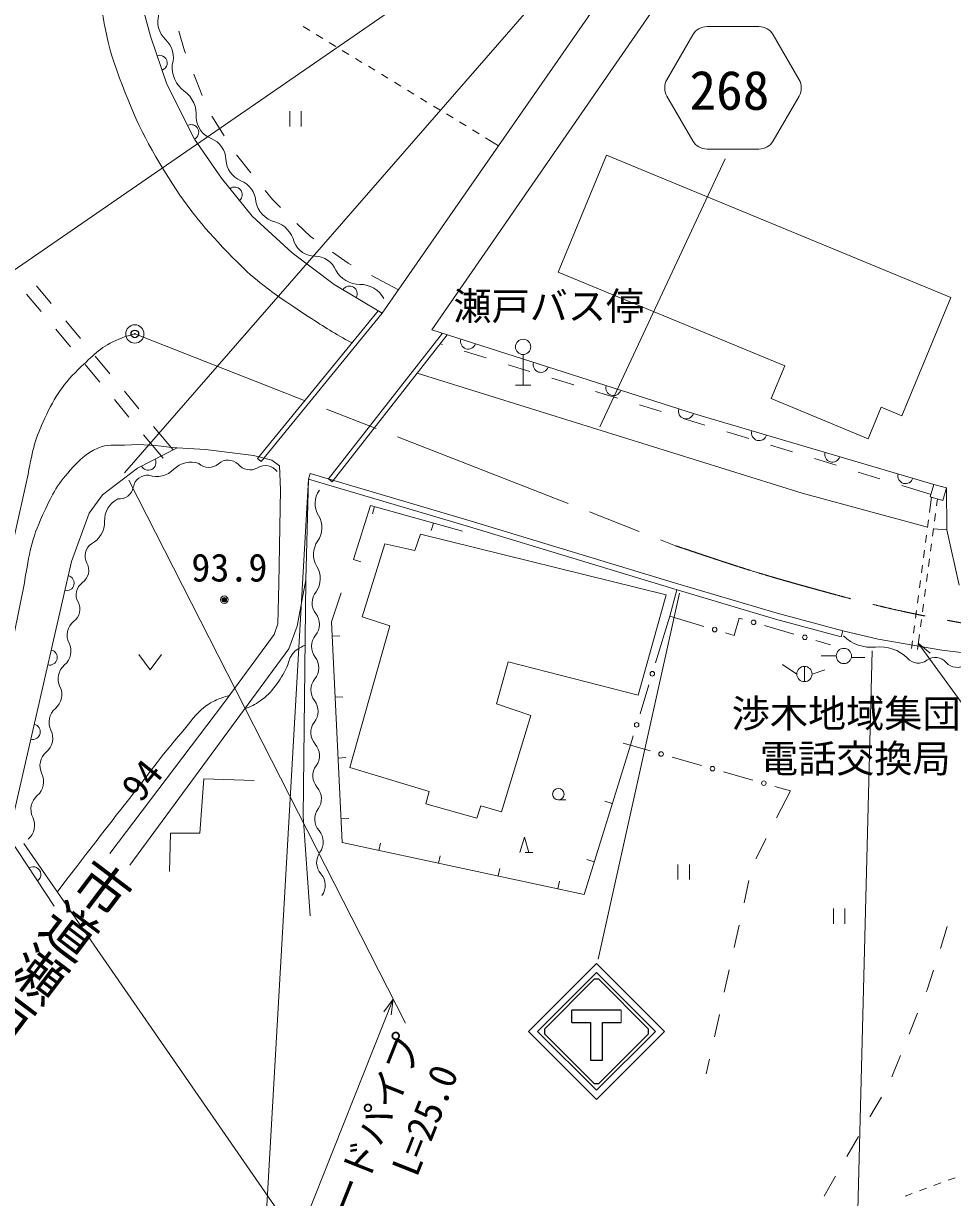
# Model space of a CAD drawing. Units: millimetres, scale not verified. Extents: x 40000 to 680000, y 20000 to 380000.
# Drawn here: x 107586 to 168486, y 242920 to 319894 of the extents above; entities that cross this region are included whole.
import ezdxf
from ezdxf.enums import TextEntityAlignment as Align

# ---------------------------------------------------------------- set-up
doc = ezdxf.new("R2010")
doc.units = ezdxf.units.MM
doc.header["$LTSCALE"] = 1000
doc.header["$PDMODE"] = 32
doc.header["$PDSIZE"] = 500
doc.linetypes.add('CHAIN', pattern=[18.5, 12, -1.5, 3.5, -1.5])
for name, color, linetype, lineweight in [('M-BGD', 7, 'Continuous', 13), ('M-BGD-HTXT', 7, 'Continuous', 13), ('M-BGD-OTRS1', 7, 'Continuous', 13), ('M-BMK', 2, 'CHAIN', 13), ('M-BMK-SRVR', 3, 'Continuous', 13), ('M-STR-HTXT', 7, 'Continuous', 13)]:
    doc.layers.add(name, color=color, linetype=linetype, lineweight=lineweight)
doc.layers.add('M-OTRS', color=6, linetype='Continuous')
doc.styles.add('@ＭＳ ゴシック', font='')
doc.styles.add('ＭＳ ゴシック', font='')
doc.styles.get('@ＭＳ ゴシック').set_extended_font_data('@MS Gothic')
doc.styles.get('ＭＳ ゴシック').set_extended_font_data('MS Gothic')

msp = doc.modelspace()

# ---------------------------------------------------------------- linework, layer by layer
at = {"layer": 'M-BGD'}
for p, q in [((131105, 300897), (145695, 321911)), ((134356, 299810), (148879, 320842)), ((126350, 319429), (125924, 319689)), ((118143, 318101), (117774, 319391)), ((127204, 318908), (126777, 319169)), ((118201, 317954), (118143, 318101)), ((128058, 318388), (127631, 318648)), ((128912, 317867), (128485, 318127)), ((129766, 317346), (129339, 317607)), ((119309, 315166), (118755, 316560)), ((130619, 316826), (130192, 317086)), ((131473, 316305), (131046, 316566)), ((132327, 315785), (131900, 316045)), ((133181, 315264), (132754, 315524)), ((134034, 314743), (133608, 315004)), ((125038, 314139), (125038, 313139)), ((125788, 313139), (125788, 314139)), ((134888, 314223), (134461, 314483)), ((120733, 312538), (119940, 313811)), ((135742, 313702), (135315, 313962)), ((136596, 313181), (136169, 313442)), ((137450, 312661), (137023, 312921)), ((138730, 311880), (137876, 312401)), ((122488, 310111), (121549, 311281)), ((145811, 311263), (142634, 303588)), ((168374, 301922), (145811, 311263)), ((123904, 308345), (123426, 308940)), ((124433, 307833), (123904, 308345)), ((126391, 305938), (125511, 306790)), ((126615, 305778), (126391, 305938)), ((128863, 304177), (127837, 304908)), ((129076, 304065), (128863, 304177)), ((132174, 302438), (130404, 303368)), ((142634, 303588), (157488, 297438)), ((165165, 294173), (168374, 301922)), ((122925, 291370), (130844, 301053)), ((123157, 291180), (131105, 300897)), ((127579, 290029), (135056, 299585)), ((127816, 289844), (135361, 299488)), ((135050, 298842), (134893, 298890)), ((137918, 297963), (136484, 298402)), ((140336, 296189), (140336, 298189)), ((140786, 297083), (139352, 297523)), ((157488, 297438), (156602, 295299)), ((133390, 296969), (158631, 289100)), ((143655, 296203), (142220, 296643)), ((139836, 296189), (140836, 296189)), ((146523, 295323), (145089, 295763)), ((149391, 294444), (147957, 294883)), ((156602, 295299), (162961, 292667)), ((162961, 292667), (163816, 294732)), ((163816, 294732), (165165, 294173)), ((152259, 293564), (150825, 294004)), ((155127, 292684), (153693, 293124)), ((117653, 292064), (119511, 291967)), ((119511, 291967), (122661, 291563)), ((157995, 291804), (156561, 292244)), ((122661, 291563), (123873, 291256)), ((123157, 291180), (122925, 291370)), ((123873, 291256), (124373, 290901)), ((160863, 290925), (159429, 291364)), ((107888, 290355), (99382, 252273)), ((124373, 290901), (124438, 289334)), ((126380, 290396), (126267, 290013)), ((163731, 290045), (162297, 290485)), ((126267, 290013), (126088, 283427)), ((127816, 289844), (127579, 290029)), ((167077, 289018), (165165, 289605)), ((167031, 288854), (167265, 289676)), ((167265, 289676), (168088, 289442)), ((168088, 289442), (167854, 288619)), ((168088, 289442), (168105, 286688)), ((124438, 289334), (124333, 283147)), ((158631, 289100), (166845, 286874)), ((167854, 288619), (167031, 288854)), ((130604, 288225), (130469, 287744)), ((134454, 287139), (134318, 286658)), ((133245, 285332), (133604, 286406)), ((133604, 286406), (149706, 282444)), ((168105, 286688), (167234, 286764)), ((168105, 286688), (168913, 283070)), ((129788, 280990), (131278, 285788)), ((131278, 285788), (133245, 285332)), ((129213, 284745), (129690, 284593)), ((126088, 283427), (125532, 280383)), ((126088, 283427), (125915, 267901)), ((107642, 283220), (104367, 267065)), ((124333, 283147), (124260, 280530)), ((149961, 281027), (150406, 282758)), ((149706, 282444), (147889, 275865)), ((131605, 280409), (129788, 280990)), ((149961, 281027), (149026, 277977)), ((152176, 280368), (149961, 281027)), ((124260, 280530), (124013, 279827)), ((125532, 280383), (124987, 278893)), ((128988, 271104), (131605, 280409)), ((154495, 280905), (154171, 279775)), ((154727, 280838), (154495, 280905)), ((158087, 279859), (156167, 280418)), ((124013, 279827), (120696, 275319)), ((127814, 279726), (128314, 279751)), ((154171, 279775), (153614, 279940)), ((160488, 279161), (159528, 279440)), ((161191, 279678), (161295, 280065)), ((161295, 280065), (163617, 279531)), ((163617, 279531), (167796, 278799)), ((124987, 278893), (114547, 264709)), ((167796, 278799), (172507, 278250)), ((115136, 278512), (115886, 277512)), ((115886, 277512), (116636, 278512)), ((139347, 278046), (138584, 275284)), ((147889, 275865), (139347, 278046)), ((158276, 277225), (157340, 277877)), ((159866, 278425), (160866, 278425)), ((161858, 278336), (162737, 278321)), ((158776, 276742), (158776, 277742)), ((159276, 277238), (160126, 277525)), ((148587, 276543), (148000, 274631)), ((128012, 275731), (128512, 275756)), ((120696, 275319), (113244, 265482)), ((138584, 275284), (140837, 274521)), ((140837, 274521), (138911, 268196)), ((147369, 272570), (146891, 272718)), ((147561, 273197), (147369, 272570)), ((147369, 272570), (148662, 272202)), ((128210, 271736), (128710, 271761)), ((150105, 271792), (152028, 271245)), ((134186, 269541), (128988, 271104)), ((119409, 270372), (119155, 266810)), ((122717, 270263), (119409, 270372)), ((153471, 270835), (155395, 270288)), ((133968, 268741), (134186, 269541)), ((156838, 269878), (157864, 269587)), ((157864, 269587), (156956, 267805)), ((137312, 267796), (133968, 268741)), ((142645, 268992), (143145, 268992)), ((146182, 268750), (145705, 268898)), ((125915, 267901), (126388, 261395)), ((137566, 268596), (137312, 267796)), ((138911, 268196), (137566, 268596)), ((128408, 267741), (128908, 267766)), ((117228, 266810), (117156, 264302)), ((119155, 266810), (117228, 266810)), ((140123, 265542), (140423, 266542)), ((140423, 266542), (140723, 265542)), ((156275, 266468), (155593, 265132)), ((130875, 265674), (130979, 266163)), ((134786, 264837), (134891, 265326)), ((140973, 265542), (140473, 265542)), ((144996, 264930), (144519, 265078)), ((138697, 264000), (138802, 264489)), ((150489, 264763), (150489, 263763)), ((151239, 263763), (151239, 264763)), ((142609, 263163), (142713, 263651)), ((155140, 263714), (154817, 262249)), ((160684, 261874), (160684, 260874)), ((161434, 260874), (161434, 261874)), ((154494, 260784), (154172, 259320)), ((168143, 260682), (167688, 259252)), ((153849, 257855), (153527, 256390)), ((167234, 257823), (166825, 256535)), ((166825, 256535), (166768, 256397)), ((153204, 254925), (152881, 253460)), ((166201, 255009), (165633, 253620)), ((152559, 251995), (152344, 251021)), ((165066, 252232), (164498, 250843)), ((163823, 249508), (163072, 248210)), ((162320, 246911), (161568, 245613)), ((160817, 244315), (160065, 243017)), ((168665, 244221), (168196, 244047)), ((166789, 243527), (166320, 243354)), ((167727, 243874), (167258, 243701)), ((165851, 243180), (165382, 243007))]:
    msp.add_line(p, q, dxfattribs=at)
for points in [[(131105, 300897), (127953, 302781), (125191, 304849), (122574, 307256), (120555, 309744), (118802, 312300), (116993, 315915), (115906, 319063), (114913, 322794), (114428, 329143), (114368, 332928)], [(134356, 299810), (151641, 294269), (167265, 289677)], [(109594, 262018), (106614, 266561), (110732, 284630), (111895, 287780), (112768, 288992), (115052, 290739), (117653, 292064)], [(126380, 290396), (136876, 287295), (150322, 283200), (156982, 281228), (161295, 280065)], [(126267, 290013), (136761, 286912), (150207, 282817), (156873, 280843), (161191, 279678)], [(129213, 284745), (130344, 288299), (136353, 286603)], [(147369, 272570), (144333, 262793), (128485, 266186), (127768, 280667), (128407, 282571)]]:
    msp.add_lwpolyline(points, dxfattribs=at)
for centre, radius in [((140336, 298689), 500), ((120747, 282108), 150), ((120747, 282108), 120), ((120747, 282108), 90), ((120747, 282108), 60), ((120747, 282108), 30), ((120747, 282108), 20), ((152895, 280154), 150), ((155447, 280628), 150), ((158807, 279650), 150), ((161366, 278425), 500), ((148806, 277260), 150), ((158776, 277242), 500), ((147781, 273914), 150), ((149383, 271997), 150), ((152750, 271040), 150), ((156116, 270083), 150), ((142645, 269367), 375)]:
    msp.add_circle(centre, radius, dxfattribs=at)
for centre, radius, start, end in [((117975, 320012), 1586, 162.20192, 227.41352), ((115828, 317677), 1586, 342.20192, 47.41352), ((116511, 317310), 500, 289.0392, 109.0392), ((119257, 317019), 1926, 174.8631, 233.90372), ((116988, 313907), 1926, 354.8631, 53.90372), ((120461, 313797), 1557, 182.30773, 248.15429), ((118570, 312764), 500, 296.59065, 116.59065), ((119303, 310908), 1557, 2.30773, 68.15429), ((122413, 311033), 1557, 182.30773, 248.15429), ((121255, 308143), 1557, 2.30773, 68.15429), ((121426, 308671), 500, 309.06583, 129.06583), ((124560, 308609), 1796, 192.97604, 254.15976), ((123580, 305153), 1796, 12.97604, 74.15976), ((126702, 306116), 1482, 202.18151, 269.72085), ((126688, 303153), 1482, 22.18151, 89.72085), ((129628, 304576), 1790, 208.85454, 270.14579), ((128959, 302180), 500, 329.12233, 149.12233), ((129637, 300996), 1790, 28.85454, 90.14579), ((136737, 299047), 500, 162.22619, 342.22619), ((141499, 297520), 500, 162.22619, 342.22619), ((146260, 295994), 500, 162.22619, 342.22619), ((151021, 294468), 500, 162.22619, 342.22619), ((155814, 293043), 500, 163.622, 343.622), ((160611, 291633), 500, 163.622, 343.622), ((115771, 291105), 500, 206.99051, 26.99051), ((118550, 289602), 1535, 69.97744, 136.29061), ((119730, 291743), 958, 226.83386, 311.55228), ((121001, 290310), 958, 46.83386, 131.55228), ((122429, 291597), 972, 217.31181, 301.38577), ((115721, 289337), 948, 84.93999, 170.09824), ((116330, 291724), 1535, 249.97744, 316.29061), ((123441, 289938), 972, 37.31181, 121.38577), ((165408, 290223), 500, 163.622, 343.622), ((113852, 289663), 948, 264.93999, 350.09824), ((114478, 287309), 1578, 116.71251, 182.09318), ((128219, 288424), 1514, 144.72932, 211.52175), ((111324, 287193), 1578, 296.71251, 2.09318), ((125638, 286841), 1514, 324.72932, 31.52175), ((112596, 284985), 976, 125.19557, 209.05442), ((128110, 285092), 1514, 144.72932, 211.52175), ((110889, 284037), 976, 305.19557, 29.05442), ((125529, 283509), 1514, 324.72932, 31.52175), ((110406, 283201), 500, 257.15962, 77.15962), ((112014, 282441), 976, 125.19557, 209.05442), ((127649, 281908), 1144, 140.58936, 217.78994), ((110307, 281493), 976, 305.19557, 29.05442), ((125840, 280506), 1144, 320.58936, 37.78994), ((111639, 279790), 1188, 130.36765, 206.088), ((127608, 279053), 1144, 140.58936, 217.78994), ((163152, 281594), 2600, 225.62408, 276.28529), ((109295, 278326), 500, 257.15962, 77.15962), ((109506, 278745), 1188, 310.36765, 26.088), ((163722, 276425), 2600, 45.62408, 96.28529), ((125800, 277651), 1144, 320.58936, 37.78994), ((166250, 278897), 939, 220.84293, 306.43663), ((167366, 277386), 939, 40.84293, 126.43663), ((168787, 278615), 939, 220.84293, 306.43663), ((111044, 276935), 1188, 130.36765, 206.088), ((108911, 275891), 1188, 310.36765, 26.088), ((127568, 276198), 1144, 140.58936, 217.78994), ((110450, 274081), 1188, 130.36765, 206.088), ((125759, 274796), 1144, 320.58936, 37.78994), ((127558, 273399), 1134, 143.76693, 221.33556), ((108184, 273451), 500, 257.15962, 77.15962), ((108316, 273036), 1188, 310.36765, 26.088), ((125855, 271901), 1134, 323.76693, 41.33556), ((109855, 271227), 1188, 130.36765, 206.088), ((127685, 270561), 1134, 143.76693, 221.33556), ((107721, 270182), 1188, 310.36765, 26.088), ((125982, 269063), 1134, 323.76693, 41.33556), ((109260, 268372), 1188, 130.36765, 206.088), ((127811, 267723), 1134, 143.76693, 221.33556), ((107126, 267328), 1188, 310.36765, 26.088), ((126108, 266225), 1134, 323.76693, 41.33556), ((127937, 264885), 1134, 143.76693, 221.33556), ((108223, 264108), 500, 303.26487, 123.26487), ((126235, 263387), 1134, 323.76693, 41.33556)]:
    msp.add_arc(centre, radius, start, end, dxfattribs=at)
for points, knots in [([(111843, 337407), (111760, 331111), (111561, 329106), (112334, 323873), (112743, 321104), (112743, 319470), (113697, 316840), (114738, 313967), (115460, 312376), (117091, 309793), (118490, 307577), (119460, 306436), (121289, 304559), (123004, 302798), (124193, 302033), (126250, 300688), (127401, 299935), (127928, 299605), (129124, 298949)], [0, 0, 0, 0, 1, 1, 1, 2, 2, 2, 3, 3, 3, 4, 4, 4, 5, 5, 5, 6, 6, 6, 6]), ([(114885, 299540), (114401, 299428), (114231, 299351), (113828, 299186), (112733, 298738), (112235, 298221), (111377, 297406), (110201, 296288), (109671, 295482), (108979, 294014), (108342, 292665), (108202, 292017), (107888, 290355)], [0, 0, 0, 0, 1, 1, 1, 2, 2, 2, 3, 3, 3, 4, 4, 4, 4]), ([(117653, 292064), (116061, 292234), (115550, 292338), (114203, 292251), (113519, 292206), (113088, 292330), (112459, 292057), (111627, 291696), (111268, 291266), (110649, 290603), (109726, 289613), (109414, 288873), (108840, 287647), (108080, 286025), (107998, 285244), (107642, 283220)], [0, 0, 0, 0, 1, 1, 1, 2, 2, 2, 3, 3, 3, 4, 4, 4, 5, 5, 5, 5]), ([(122084, 274949), (122557, 275140), (122730, 275222), (123097, 275475), (123550, 275786), (123762, 276027), (124099, 276460), (124443, 276903), (124589, 277188), (124842, 277688), (125003, 278006), (124982, 278244), (125198, 278528), (125441, 278850), (125651, 278939), (126040, 279125)], [0, 0, 0, 0, 1, 1, 1, 2, 2, 2, 3, 3, 3, 4, 4, 4, 5, 5, 5, 5]), ([(109786, 262930), (111931, 265737), (112502, 266490), (114289, 268771), (115742, 270625), (116492, 271716), (118033, 273496), (118589, 274138), (118819, 274590), (119495, 275103), (119763, 275307), (119933, 275397), (120238, 275540), (120552, 275686), (120682, 275722), (121074, 275834)], [0, 0, 0, 0, 1, 1, 1, 2, 2, 2, 3, 3, 3, 4, 4, 4, 5, 5, 5, 5])]:
    msp.add_open_spline(points, degree=3, knots=knots, dxfattribs=at)
msp.add_point((120747, 282108), dxfattribs=at)
at = {"layer": 'M-BGD-OTRS1'}
for p, q in [((109403, 301544), (108444, 302697)), ((108749, 301000), (107790, 302154)), ((111320, 299237), (110361, 300390)), ((110667, 298693), (109708, 299847)), ((113238, 296930), (112279, 298083)), ((112585, 296387), (111626, 297540)), ((115156, 294623), (114197, 295777)), ((114502, 294080), (113544, 295233)), ((117394, 291932), (116115, 293470)), ((116740, 291388), (115461, 292926)), ((167105, 288833), (166973, 287842)), ((167432, 288262), (167494, 288722)), ((166907, 287346), (166842, 286850)), ((167301, 287271), (167367, 287766)), ((166776, 286355), (166710, 285859)), ((167169, 286279), (167235, 286775)), ((167038, 285288), (167103, 285784)), ((166644, 285363), (166578, 284868)), ((166513, 284372), (166447, 283876)), ((166906, 284297), (166972, 284792)), ((166381, 283381), (166315, 282885)), ((166775, 283305), (166840, 283801)), ((166643, 282314), (166709, 282810)), ((166249, 282389), (166184, 281894)), ((166511, 281323), (166577, 281818)), ((166118, 281398), (166052, 280902)), ((165986, 280407), (165920, 279911)), ((166380, 280331), (166446, 280827)), ((166182, 278844), (166314, 279836)), ((165855, 279415), (165789, 278920))]:
    msp.add_line(p, q, dxfattribs=at)
at = {"layer": 'M-BMK'}
msp.add_line((114885, 299540), (150332, 285650), dxfattribs=at)
msp.add_open_spline([(150332, 285650), (154398, 284286), (155520, 283905), (158900, 282970), (162139, 282075), (163960, 281574), (167259, 280935), (170360, 280334), (171450, 280195), (175256, 279736)], degree=3, knots=[0, 0, 0, 0, 1, 1, 1, 2, 2, 2, 3, 3, 3, 3], dxfattribs=at)
at = {"layer": 'M-BMK-SRVR'}
msp.add_circle((114885, 299540), 600, dxfattribs=at)
at = {"layer": 'M-OTRS'}
msp.add_point((114885, 299540), dxfattribs=at)
at = {"layer": 'M-STR-HTXT'}
for p, q in [((100537, 299304), (152393, 335026)), ((114216, 290422), (152624, 334549)), ((155797, 319692), (152395, 319692)), ((151467, 319156), (149767, 316210)), ((158426, 316210), (156725, 319156)), ((149767, 315139), (151467, 312193)), ((156725, 312193), (158426, 315139)), ((145363, 293444), (153588, 311013)), ((155797, 311657), (152395, 311657)), ((114490, 289948), (132620, 254355)), ((126267, 290013), (123119, 235010)), ((150598, 282542), (145248, 258555)), ((163210, 278758), (162116, 235220)), ((166239, 279268), (182704, 256521)), ((166239, 279268), (167028, 278605)), ((126155, 239334), (107598, 266136)), ((125558, 240197), (131818, 255930)), ((131818, 255930), (131216, 255093)), ((131818, 255930), (131680, 254908)), ((146763, 254389), (146763, 255195))]:
    msp.add_line(p, q, dxfattribs=at)
at = {"layer": 'M-STR-HTXT', "lineweight": 25}
for p, q in [((144998, 257226), (141731, 253959)), ((145549, 255195), (143531, 255195)), ((143531, 254389), (143531, 255195)), ((146763, 255195), (145549, 255195)), ((143531, 254389), (144744, 254389)), ((144744, 254389), (144744, 251923)), ((145549, 251923), (145549, 254389)), ((145549, 254389), (146763, 254389)), ((140692, 253810), (145147, 249356)), ((141286, 253810), (145147, 249950)), ((144744, 251923), (145549, 251923))]:
    msp.add_line(p, q, dxfattribs=at)
for points in [[(145147, 249356), (149602, 253810), (145147, 258265), (140692, 253810)], [(145147, 249950), (149008, 253810), (145147, 257671), (141286, 253810)], [(141731, 253959), (141731, 253662), (144998, 250395), (145295, 250395), (148562, 253662), (148562, 253959), (145295, 257226), (144998, 257226)]]:
    msp.add_lwpolyline(points, dxfattribs=at)
at = {"layer": 'M-STR-HTXT'}
for centre, start, end in [((152395, 318621), 90, 150), ((155797, 318621), 30, 90), ((150694, 315674), 150, 210), ((157498, 315674), 330, 30), ((152395, 312728), 210, 270), ((155797, 312728), 270, 330)]:
    msp.add_arc(centre, 1071, start, end, dxfattribs=at)

# ---------------------------------------------------------------- texts
at = {"layer": 'M-BGD', "style": 'ＭＳ ゴシック'}
msp.add_text('93.9', height=1833, dxfattribs=at).set_placement((121081, 284222), align=Align.MIDDLE_CENTER)
msp.add_text('94', height=1833, rotation=51.106, dxfattribs=at).set_placement((115352, 270290), align=Align.MIDDLE_CENTER)
at = {"layer": 'M-BGD-HTXT', "style": 'ＭＳ ゴシック'}
for s, p in [('瀬戸バス停', (135768, 299902)), ('渉木地域集団', (154012, 273185)), ('電話交換局', (155859, 270236))]:
    msp.add_text(s, height=1833, dxfattribs=at).set_placement(p, align=Align.BOTTOM_LEFT)
at = {"layer": 'M-BGD-HTXT', "style": '@ＭＳ ゴシック'}
msp.add_text('市道瀬戸線', height=2566, rotation=232.86, dxfattribs=at).set_placement((108514, 257631), align=Align.MIDDLE_CENTER)
at = {"layer": 'M-STR-HTXT', "style": 'ＭＳ ゴシック'}
msp.add_text('268', height=2566, dxfattribs=at).set_placement((153860, 315517), align=Align.MIDDLE_CENTER)
for s, p in [('ガードパイプ', (129298, 246861)), ('L=25.0', (133050, 248332))]:
    msp.add_text(s, height=1833, rotation=68.303, dxfattribs=at).set_placement(p, align=Align.TOP_CENTER)

doc.saveas('drawing.dxf')
